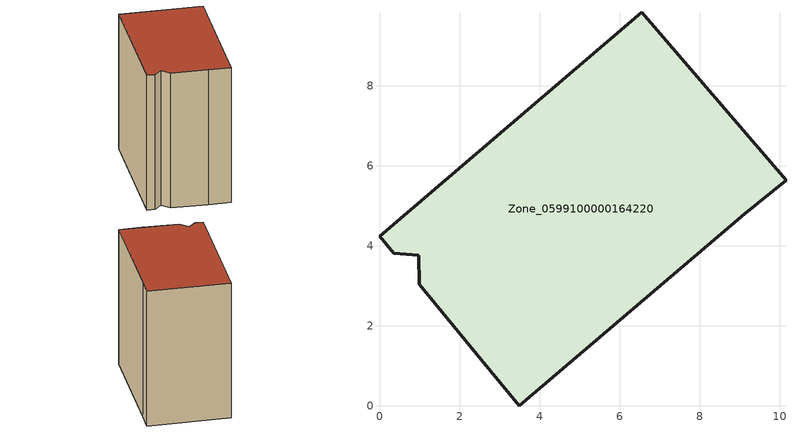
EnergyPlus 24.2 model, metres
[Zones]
Zone_0599100000164220
 floor ground (C_G): 3.5,0 2.55,1.15 0.99,3.04 0.98,3.76 0.35,3.82 0,4.24 6.56,9.84 10.16,5.64 9.13,4.8 z0
 wall outside (C_F): 6.56,9.84 0,4.24 0.35,3.82 0.98,3.76 0.99,3.04 2.55,1.15 3.5,0 9.13,4.8 10.16,5.64 6.56,9.84 z0:9.7
 roof outside (C_R): 2.55,1.15 3.5,0 9.13,4.8 10.16,5.64 6.56,9.84 0,4.24 0.35,3.82 0.98,3.76 0.99,3.04 z9.7
[BUILDING]
Pand.0599100000164220: North Axis=0; Terrain=City; Loads Convergence Tolerance Value=0.04; Temperature Convergence Tolerance Value=0.4; Solar Distribution=FullExterior; Maximum Number of Warmup Days=25; Minimum Number of Warmup Days=1
[Site:Location]
Rotterdam.The.Hague.AP_ZH_NLD Design_Conditions: Latitude=51.96; Longitude=4.45; Time Zone=1; Elevation=-4.5
[SITE:GROUNDTEMPERATURE:BUILDINGSURFACE]
18, 18, 18, 18, 18, 18, 18, 18, 18, 18, 18, 18
[MATERIAL] Thermal Absorptance=0.9; Solar Absorptance=0.7; Visible Absorptance=0.7
Name | Roughness | Thickness | Conductivity | Density | Specific Heat
G.TI.1946 | MediumSmooth | 0.15 | 1 | 540 | 1210
F.TI.1946 | Rough | 0.3 | 0.857143 | 1920 | 840
R.TI.1946 | MediumRough | 0.2 | 0.1 | 1500 | 1000
[CONSTRUCTION]
C_G: G.TI.1946
C_F: F.TI.1946
C_R: R.TI.1946
[ZONE]
Zone_0599100000164220: Type=1; Multiplier=1; Ceiling Height=Autocalculate; Volume=Autocalculate; Floor Area=autocalculate; Part of Total Floor Area=Yes
[ZONEINFILTRATION:DESIGNFLOWRATE]
Infil_Zone_0599100000164220: Zone or ZoneList or Space or SpaceList=Zone_0599100000164220; Schedule=AlwaysOn; Design Flow Rate Calculation Method=Flow/Area; Flow Rate per Floor Area=0.003; Constant Term Coefficient=1; Temperature Term Coefficient=0; Velocity Term Coefficient=0; Velocity Squared Term Coefficient=0
[HVACTEMPLATE:ZONE:IDEALLOADSAIRSYSTEM]
Zone_0599100000164220: Maximum Heating Supply Air Temperature=50; Minimum Cooling Supply Air Temperature=13; Maximum Heating Supply Air Humidity Ratio=0.0156; Minimum Cooling Supply Air Humidity Ratio=0.0077; Heating Limit=NoLimit; Cooling Limit=NoLimit; Dehumidification Control Type=ConstantSensibleHeatRatio; Cooling Sensible Heat Ratio=0.7; Dehumidification Setpoint=60; Humidification Control Type=None; Humidification Setpoint=30; Outdoor Air Method=None; Outdoor Air Flow Rate per Person=0.00944; Outdoor Air Flow Rate per Zone Floor Area=0; Outdoor Air Flow Rate per Zone=0; Demand Controlled Ventilation Type=None; Outdoor Air Economizer Type=NoEconomizer; Heat Recovery Type=None; Sensible Heat Recovery Effectiveness=0.7; Latent Heat Recovery Effectiveness=0.65
[ZONECONTROL:THERMOSTAT]
ThermostatControl_Zone_0599100000164220: Zone or ZoneList=Zone_0599100000164220; Control Type Schedule=DualSetpointControlType; Control 1=Thermostat_Zone_0599100000164220; Temperature Difference Between Cutout And Setpoint=0
[THERMOSTATSETPOINT:DUALSETPOINT]
Thermostat_Zone_0599100000164220: Heating Setpoint Temperature Schedule=HeatingSetpoint_Zone_0599100000164220; Cooling Setpoint Temperature Schedule=CoolingSetpoint_Zone_0599100000164220
[SCHEDULE:COMPACT]
HeatingSetpoint_Zone_0599100000164220: Through: 12/31, For: AllDays, Until: 24:00, 21
CoolingSetpoint_Zone_0599100000164220: Through: 12/31, For: AllDays, Until: 24:00, 24
DualSetpointControlType: Through: 12/31, For: AllDays, Until: 24:00, 4
AlwaysOn: Through: 12/31, For: AllDays, Until: 24:00, 1
